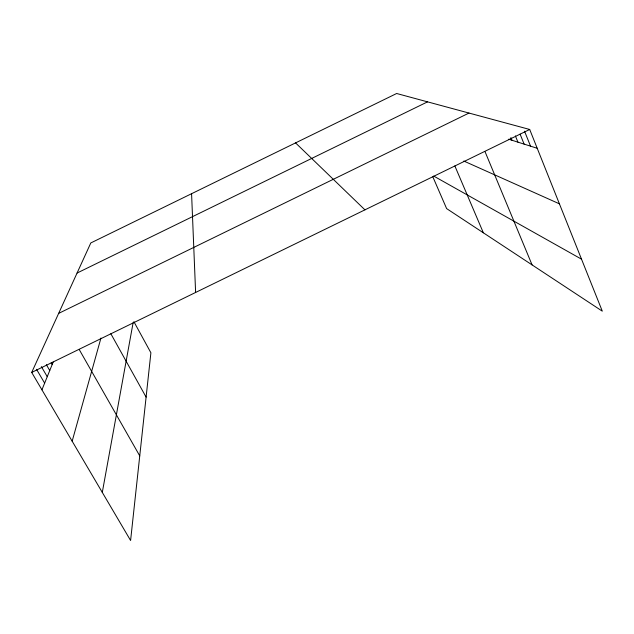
<?xml version="1.0" encoding="UTF-8"?>
<svg xmlns="http://www.w3.org/2000/svg" width="634" height="634" viewBox="0 0 634 634"><rect width="100%" height="100%" fill="white"/><g stroke="black" fill="none" stroke-linecap="round" stroke-linejoin="round"><path stroke-width="0.95" d="M102.296 492.404L133.124 322.674M72.165 441.201L100.949 338.057M41.931 389.823L53.177 362.062M133.893 321.684L150.9 352.781L130.596 540.501L31.7 372.427L90.805 242.949L396.654 93.499L529.699 129.471L602.3 311.167L446.629 208.602L432.848 176.854M77.071 273.04L427.546 101.852M58.645 313.394L468.994 113.058M31.7 372.427L529.699 129.471M508.65 139.195L537.22 148.277M463.803 161.036L559.41 203.831M433.672 176.046L581.529 259.179M295.563 142.896L364.938 209.854M36.526 369.297L44.642 383.142M41.353 366.618L47.249 376.707M46.385 364.716L49.753 370.51M51.18 362.822L52.178 364.534M79.393 349.841L139.749 455.886M110.847 333.746L146.105 397.114M454.847 165.926L483.354 232.797M485.137 151.906L532.077 264.901M510.877 137.618L511.939 140.241M515.394 135.906L517.915 142.143M520.094 134.139L524.112 144.108M524.54 131.214L530.539 146.153M191.579 193.711L195.613 292.456"/></g></svg>
